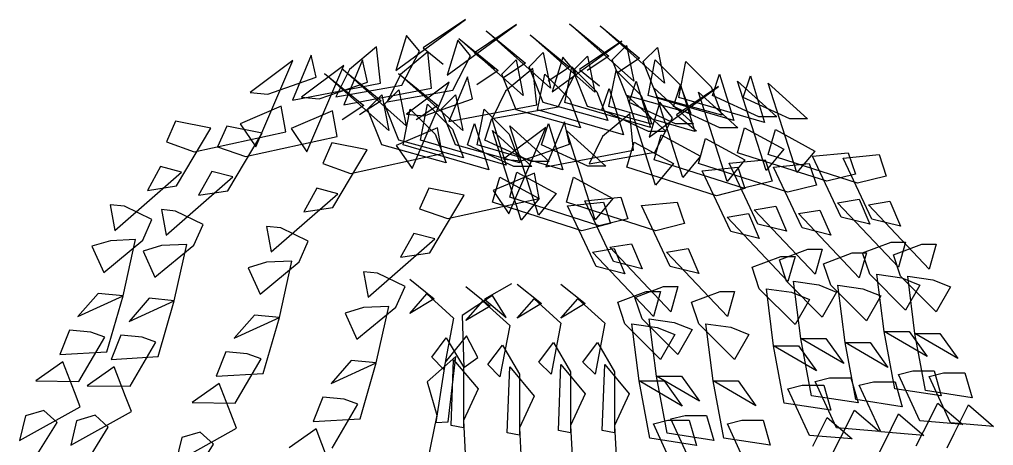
# Model space of a CAD drawing. Header units: millimetres. Extents: x 22565 to 38821, y 15578 to 26720.
# Drawn here: x 28433.8 to 28500.4, y 25669.7 to 25698.8 of the extents above; entities that cross this region are included whole.
import ezdxf

# ---------------------------------------------------------------- set-up
doc = ezdxf.new("R2010")
doc.units = ezdxf.units.MM

# ---------------------------------------------------------------- blocks, each defined once
blk = doc.blocks.new('A$C452702A7')
for p, q in [((27.925, 489.799), (32.678, 493.274)), ((32.678, 493.274), (29.791, 491.34)), ((31.426, 489.465), (36.179, 492.941)), ((36.179, 492.941), (33.292, 491.006)), ((44.187, 489.058), (39.785, 492.968)), ((39.785, 492.968), (42.475, 490.769)), ((38.491, 488.579), (34.089, 492.49)), ((34.089, 492.49), (36.779, 490.29)), ((46.29, 488.926), (41.888, 492.837)), ((41.888, 492.837), (44.578, 490.637)), ((28.644, 492.185), (27.925, 489.799)), ((29.525, 491.119), (28.644, 492.185)), ((32.145, 491.852), (31.426, 489.465)), ((33.026, 490.786), (32.145, 491.852)), ((36.631, 488.072), (32.229, 491.983)), ((32.229, 491.983), (34.919, 489.783)), ((41.515, 488.317), (37.113, 492.227)), ((37.113, 492.227), (39.803, 490.027)), ((38.614, 488.321), (43.367, 491.797)), ((43.367, 491.797), (40.481, 489.862)), ((26.603, 491.398), (24.737, 489.857)), ((26.858, 488.918), (26.603, 491.398)), ((30.104, 491.064), (28.238, 489.524)), ((28.319, 488.779), (29.525, 491.119)), ((29.791, 491.34), (31.159, 490.227)), ((30.36, 488.585), (30.104, 491.064)), ((33.292, 491.006), (34.66, 489.894)), ((37.024, 490.046), (38.002, 491.023)), ((38.002, 491.023), (38.491, 488.579)), ((42.72, 490.524), (43.698, 491.502)), ((43.698, 491.502), (44.187, 489.058)), ((44.823, 490.393), (45.801, 491.37)), ((45.801, 491.37), (46.29, 488.926)), ((20.865, 490.471), (17.955, 488.293)), ((18.338, 484.574), (20.865, 490.471)), ((22.128, 490.842), (20.853, 487.771)), ((22.476, 489.336), (22.128, 490.842)), ((25.629, 490.508), (24.354, 487.438)), ((25.977, 489.002), (25.629, 490.508)), ((31.82, 488.446), (33.026, 490.786)), ((35.163, 489.539), (36.142, 490.516)), ((36.779, 490.29), (35.312, 489.313)), ((36.142, 490.516), (36.631, 488.072)), ((39.333, 490.708), (38.614, 488.321)), ((40.214, 489.642), (39.333, 490.708)), ((40.047, 489.783), (41.026, 490.761)), ((42.475, 490.769), (41.008, 489.791)), ((41.026, 490.761), (41.515, 488.317)), ((43.698, 488.08), (42.72, 490.524)), ((44.578, 490.637), (43.111, 489.66)), ((45.801, 487.949), (44.823, 490.393)), ((45.165, 488.08), (45.654, 490.524)), ((45.654, 490.524), (47.366, 488.813)), ((47.268, 487.949), (47.758, 490.393)), ((47.758, 490.393), (49.469, 488.682)), ((24.366, 490.138), (21.456, 487.96)), ((21.839, 484.24), (24.366, 490.138)), ((24.737, 489.857), (23.821, 487.98)), ((28.62, 486.015), (24.218, 489.926)), ((24.218, 489.926), (26.908, 487.726)), ((32.492, 485.684), (28.09, 489.594)), ((28.09, 489.594), (30.78, 487.395)), ((34.919, 489.783), (33.452, 488.805)), ((37.293, 489.92), (35.426, 488.379)), ((38.002, 487.602), (37.024, 490.046)), ((37.548, 487.441), (37.293, 489.92)), ((39.803, 490.027), (38.335, 489.05)), ((39.009, 487.302), (40.214, 489.642)), ((39.469, 487.602), (39.958, 490.046)), ((39.958, 490.046), (41.67, 488.335)), ((41.026, 487.339), (40.047, 489.783)), ((40.481, 489.862), (41.849, 488.75)), ((42.493, 487.339), (42.982, 489.783)), ((42.982, 489.783), (44.694, 488.072)), ((19.172, 488.177), (22.476, 489.336)), ((22.673, 487.844), (25.977, 489.002)), ((27.436, 485.677), (23.034, 489.588)), ((23.034, 489.588), (25.724, 487.388)), ((28.238, 489.524), (27.322, 487.647)), ((31.554, 488.994), (28.644, 486.815)), ((29.027, 483.096), (31.554, 488.994)), ((32.818, 489.364), (31.543, 486.294)), ((33.166, 487.858), (32.818, 489.364)), ((36.142, 487.095), (35.163, 489.539)), ((37.609, 487.095), (38.098, 489.539)), ((38.098, 489.539), (39.81, 487.828)), ((43.871, 487.602), (44.36, 489.068)), ((44.36, 489.068), (45.339, 485.891)), ((49.567, 488.08), (50.056, 489.547)), ((50.056, 489.547), (51.034, 486.369)), ((53.235, 482.947), (51.279, 489.058)), ((51.279, 489.058), (53.969, 486.614)), ((51.671, 487.949), (52.16, 489.415)), ((52.16, 489.415), (53.138, 486.238)), ((55.339, 482.816), (53.382, 488.926)), ((53.382, 488.926), (56.073, 486.482)), ((17.955, 488.293), (19.172, 488.177)), ((20.853, 487.771), (26.858, 488.918)), ((23.821, 487.98), (28.319, 488.779)), ((24.354, 487.438), (30.36, 488.585)), ((27.152, 487.482), (28.131, 488.46)), ((27.322, 487.647), (31.82, 488.446)), ((28.131, 488.46), (28.62, 486.015)), ((35.426, 488.379), (34.511, 486.502)), ((41.67, 488.335), (42.404, 486.38)), ((42.011, 487.095), (42.5, 488.561)), ((42.5, 488.561), (43.478, 485.384)), ((45.24, 485.226), (49.993, 488.702)), ((47.54, 482.469), (45.583, 488.579)), ((45.583, 488.579), (48.273, 486.135)), ((46.895, 487.339), (47.384, 488.805)), ((49.993, 488.702), (47.106, 486.767)), ((47.366, 488.813), (48.1, 486.858)), ((47.384, 488.805), (48.362, 485.628)), ((50.563, 482.206), (48.607, 488.317)), ((48.607, 488.317), (51.297, 485.872)), ((49.469, 488.682), (50.203, 486.727)), ((21.456, 487.96), (22.673, 487.844)), ((26.908, 487.726), (25.441, 486.749)), ((25.969, 487.144), (26.947, 488.122)), ((26.947, 488.122), (27.436, 485.677)), ((29.862, 486.7), (33.166, 487.858)), ((31.025, 487.15), (32.003, 488.128)), ((32.003, 488.128), (32.492, 485.684)), ((42.404, 486.38), (38.002, 487.602)), ((45.339, 485.891), (39.469, 487.602)), ((39.81, 487.828), (40.544, 485.873)), ((48.1, 486.858), (43.698, 488.08)), ((45.679, 481.962), (43.723, 488.072)), ((43.723, 488.072), (46.413, 485.628)), ((47.05, 486.135), (43.871, 487.602)), ((44.694, 488.072), (45.428, 486.117)), ((51.034, 486.369), (45.165, 488.08)), ((45.959, 487.613), (45.24, 485.226)), ((50.203, 486.727), (45.801, 487.949)), ((46.84, 486.547), (45.959, 487.613)), ((53.138, 486.238), (47.268, 487.949)), ((52.746, 486.614), (49.567, 488.08)), ((54.85, 486.482), (51.671, 487.949)), ((20.077, 487.354), (17.26, 486.149)), ((20.401, 485.605), (20.077, 487.354)), ((23.578, 487.021), (20.761, 485.816)), ((23.902, 485.272), (23.578, 487.021)), ((25.724, 487.388), (24.257, 486.411)), ((26.947, 484.7), (25.969, 487.144)), ((28.131, 485.038), (27.152, 487.482)), ((28.414, 484.7), (28.903, 487.144)), ((28.903, 487.144), (30.615, 485.433)), ((30.78, 487.395), (29.313, 486.417)), ((29.598, 485.038), (30.087, 487.482)), ((30.087, 487.482), (31.799, 485.771)), ((32.003, 484.706), (31.025, 487.15)), ((31.543, 486.294), (37.548, 487.441)), ((33.47, 484.706), (33.959, 487.15)), ((33.959, 487.15), (35.671, 485.439)), ((34.511, 486.502), (39.009, 487.302)), ((40.544, 485.873), (36.142, 487.095)), ((43.478, 485.384), (37.609, 487.095)), ((45.428, 486.117), (41.026, 487.339)), ((45.19, 485.628), (42.011, 487.095)), ((48.362, 485.628), (42.493, 487.339)), ((50.074, 485.872), (46.895, 487.339)), ((12.854, 486.323), (12.228, 484.91)), ((15.266, 485.848), (12.854, 486.323)), ((28.644, 486.815), (29.862, 486.7)), ((34, 485.038), (34.489, 486.504)), ((34.489, 486.504), (35.467, 483.327)), ((39.443, 486.269), (38.168, 483.199)), ((39.791, 484.763), (39.443, 486.269)), ((43.918, 486.825), (42.052, 485.284)), ((44.174, 484.345), (43.918, 486.825)), ((45.634, 484.206), (46.84, 486.547)), ((47.106, 486.767), (48.474, 485.654)), ((53.969, 486.614), (52.746, 486.614)), ((56.073, 486.482), (54.85, 486.482)), ((12.924, 481.897), (15.266, 485.848)), ((14.13, 484.238), (20.401, 485.605)), ((16.355, 485.99), (15.729, 484.577)), ((18.767, 485.515), (16.355, 485.99)), ((17.26, 486.149), (18.338, 484.574)), ((20.761, 485.816), (21.839, 484.24)), ((30.766, 485.877), (27.949, 484.672)), ((31.091, 484.127), (30.766, 485.877)), ((31.799, 485.771), (32.533, 483.816)), ((32.816, 484.7), (33.305, 486.166)), ((33.305, 486.166), (34.284, 482.989)), ((36.485, 479.567), (34.528, 485.677)), ((34.528, 485.677), (37.218, 483.233)), ((38.18, 485.898), (35.27, 483.72)), ((35.653, 480.001), (38.18, 485.898)), ((37.668, 479.905), (35.712, 486.015)), ((35.712, 486.015), (38.402, 483.571)), ((37.872, 484.706), (38.361, 486.173)), ((38.361, 486.173), (39.339, 482.995)), ((41.54, 479.573), (39.584, 485.684)), ((39.584, 485.684), (42.274, 483.24)), ((46.413, 485.628), (45.19, 485.628)), ((48.273, 486.135), (47.05, 486.135)), ((51.297, 485.872), (50.074, 485.872)), ((51.279, 484.169), (51.768, 485.88)), ((51.768, 485.88), (54.458, 484.414)), ((53.382, 484.038), (53.872, 485.749)), ((53.872, 485.749), (56.562, 484.282)), ((16.425, 481.564), (18.767, 485.515)), ((17.631, 483.905), (23.902, 485.272)), ((32.533, 483.816), (28.131, 485.038)), ((35.467, 483.327), (29.598, 485.038)), ((30.615, 485.433), (31.349, 483.478)), ((37.179, 483.571), (34, 485.038)), ((35.671, 485.439), (36.405, 483.484)), ((42.052, 485.284), (41.136, 483.407)), ((45.583, 483.691), (46.072, 485.402)), ((46.072, 485.402), (48.762, 483.935)), ((48.607, 483.428), (49.096, 485.139)), ((49.096, 485.139), (51.786, 483.673)), ((12.228, 484.91), (14.13, 484.238)), ((15.729, 484.577), (17.631, 483.905)), ((23.544, 484.846), (22.918, 483.432)), ((25.955, 484.371), (23.544, 484.846)), ((23.614, 480.42), (25.955, 484.371)), ((31.349, 483.478), (26.947, 484.7)), ((27.949, 484.672), (29.027, 483.096)), ((34.284, 482.989), (28.414, 484.7)), ((36.405, 483.484), (32.003, 484.706)), ((35.995, 483.233), (32.816, 484.7)), ((39.339, 482.995), (33.47, 484.706)), ((36.487, 483.604), (39.791, 484.763)), ((41.051, 483.24), (37.872, 484.706)), ((38.168, 483.199), (44.174, 484.345)), ((43.723, 483.184), (44.212, 484.895)), ((44.212, 484.895), (46.902, 483.428)), ((54.458, 484.414), (53.235, 482.947)), ((56.562, 484.282), (55.339, 482.816)), ((24.819, 482.76), (31.091, 484.127)), ((35.27, 483.72), (36.487, 483.604)), ((41.136, 483.407), (45.634, 484.206)), ((51.697, 481.736), (45.583, 483.691)), ((48.762, 483.935), (47.54, 482.469)), ((51.786, 483.673), (50.563, 482.206)), ((50.719, 483.447), (53.164, 483.691)), ((57.393, 482.214), (51.279, 484.169)), ((53.164, 483.691), (53.653, 482.225)), ((59.496, 482.083), (53.382, 484.038)), ((56.415, 483.925), (58.86, 484.169)), ((58.371, 479.77), (56.415, 483.925)), ((58.518, 483.794), (60.964, 484.038)), ((60.475, 479.639), (58.518, 483.794)), ((58.86, 484.169), (59.349, 482.703)), ((60.964, 484.038), (61.453, 482.572)), ((11.823, 483.23), (10.93, 481.596)), ((13.26, 482.848), (11.823, 483.23)), ((22.918, 483.432), (24.819, 482.76)), ((37.218, 483.233), (35.995, 483.233)), ((38.402, 483.571), (37.179, 483.571)), ((42.274, 483.24), (41.051, 483.24)), ((49.837, 481.229), (43.723, 483.184)), ((46.902, 483.428), (45.679, 481.962)), ((54.721, 481.473), (48.607, 483.428)), ((48.859, 482.94), (51.304, 483.184)), ((50.815, 478.785), (48.859, 482.94)), ((52.675, 479.292), (50.719, 483.447)), ((51.304, 483.184), (51.793, 481.718)), ((53.742, 483.184), (56.188, 483.428)), ((55.699, 479.029), (53.742, 483.184)), ((56.188, 483.428), (56.677, 481.962)), ((8.705, 478.862), (13.26, 482.848)), ((12.206, 478.529), (16.761, 482.514)), ((15.324, 482.897), (14.431, 481.263)), ((16.761, 482.514), (15.324, 482.897)), ((34.528, 480.789), (35.017, 482.5)), ((37.392, 482.782), (34.575, 481.577)), ((35.017, 482.5), (37.707, 481.034)), ((35.712, 481.127), (36.201, 482.838)), ((36.201, 482.838), (38.891, 481.372)), ((37.716, 481.032), (37.392, 482.782)), ((39.584, 480.796), (40.073, 482.506)), ((40.073, 482.506), (42.763, 481.04)), ((59.349, 482.703), (57.393, 482.214)), ((61.453, 482.572), (59.496, 482.083)), ((10.93, 481.596), (12.924, 481.897)), ((22.512, 481.752), (21.62, 480.119)), ((23.95, 481.37), (22.512, 481.752)), ((30.169, 481.751), (29.543, 480.337)), ((32.581, 481.276), (30.169, 481.751)), ((51.793, 481.718), (49.837, 481.229)), ((53.653, 482.225), (51.697, 481.736)), ((56.677, 481.962), (54.721, 481.473)), ((14.431, 481.263), (16.425, 481.564)), ((19.394, 477.385), (23.95, 481.37)), ((30.239, 477.325), (32.581, 481.276)), ((31.445, 479.665), (37.716, 481.032)), ((34.575, 481.577), (35.653, 480.001)), ((41.826, 479.172), (35.712, 481.127)), ((37.707, 481.034), (36.485, 479.567)), ((38.891, 481.372), (37.668, 479.905)), ((40.848, 480.883), (43.293, 481.127)), ((42.763, 481.04), (41.54, 479.573)), ((43.293, 481.127), (43.782, 479.661)), ((58.127, 480.748), (59.594, 480.992)), ((59.594, 480.992), (60.328, 479.281)), ((9.354, 480.519), (8.38, 480.612)), ((8.38, 480.612), (8.705, 478.862)), ((11.232, 479.603), (9.354, 480.519)), ((12.855, 480.186), (11.881, 480.278)), ((11.881, 480.278), (12.206, 478.529)), ((21.62, 480.119), (23.614, 480.42)), ((29.543, 480.337), (31.445, 479.665)), ((40.642, 478.834), (34.528, 480.789)), ((45.698, 478.84), (39.584, 480.796)), ((39.664, 480.545), (42.109, 480.789)), ((41.62, 476.39), (39.664, 480.545)), ((42.804, 476.728), (40.848, 480.883)), ((42.109, 480.789), (42.598, 479.323)), ((44.72, 480.551), (47.165, 480.796)), ((46.676, 476.396), (44.72, 480.551)), ((47.165, 480.796), (47.654, 479.329)), ((52.431, 480.269), (53.898, 480.514)), ((56.588, 475.87), (52.431, 480.269)), ((53.898, 480.514), (54.632, 478.803)), ((62.284, 476.348), (58.127, 480.748)), ((60.23, 480.616), (61.697, 480.861)), ((64.387, 476.217), (60.23, 480.616)), ((61.697, 480.861), (62.431, 479.15)), ((10.606, 478.19), (11.232, 479.603)), ((14.733, 479.27), (12.855, 480.186)), ((43.782, 479.661), (41.826, 479.172)), ((50.571, 479.762), (52.038, 480.007)), ((54.728, 475.363), (50.571, 479.762)), ((52.038, 480.007), (52.772, 478.296)), ((55.454, 480.007), (56.922, 480.251)), ((59.612, 475.607), (55.454, 480.007)), ((56.922, 480.251), (57.655, 478.54)), ((60.328, 479.281), (58.371, 479.77)), ((62.431, 479.15), (60.475, 479.639)), ((14.107, 477.857), (14.733, 479.27)), ((20.043, 479.041), (19.069, 479.134)), ((19.069, 479.134), (19.394, 477.385)), ((21.921, 478.126), (20.043, 479.041)), ((42.598, 479.323), (40.642, 478.834)), ((47.654, 479.329), (45.698, 478.84)), ((54.632, 478.803), (52.675, 479.292)), ((57.655, 478.54), (55.699, 479.029)), ((26.02, 474.289), (30.575, 478.275)), ((29.138, 478.657), (28.245, 477.024)), ((30.575, 478.275), (29.138, 478.657)), ((52.772, 478.296), (50.815, 478.785)), ((8.392, 478.155), (7.128, 477.785)), ((7.128, 477.785), (7.94, 475.989)), ((7.94, 475.989), (10.606, 478.19)), ((10.119, 478.236), (8.392, 478.155)), ((9.261, 474.39), (10.119, 478.236)), ((11.893, 477.822), (10.629, 477.451)), ((11.441, 475.655), (14.107, 477.857)), ((13.62, 477.903), (11.893, 477.822)), ((12.762, 474.056), (13.62, 477.903)), ((21.295, 476.712), (21.921, 478.126)), ((41.376, 477.367), (42.843, 477.612)), ((42.559, 477.705), (44.027, 477.95)), ((46.717, 473.306), (42.559, 477.705)), ((42.843, 477.612), (43.577, 475.901)), ((44.027, 477.95), (44.76, 476.239)), ((46.432, 477.374), (47.899, 477.618)), ((47.899, 477.618), (48.633, 475.907)), ((59.838, 477.326), (61.795, 478.059)), ((61.795, 478.059), (62.773, 478.059)), ((61.942, 477.194), (63.898, 477.928)), ((62.773, 478.059), (62.284, 476.348)), ((63.898, 477.928), (64.877, 477.928)), ((64.877, 477.928), (64.387, 476.217)), ((10.629, 477.451), (11.441, 475.655)), ((28.245, 477.024), (30.239, 477.325)), ((45.533, 472.968), (41.376, 477.367)), ((50.589, 472.974), (46.432, 477.374)), ((52.282, 476.34), (54.239, 477.074)), ((54.143, 476.848), (56.099, 477.581)), ((54.239, 477.074), (55.217, 477.074)), ((55.217, 477.074), (54.728, 475.363)), ((56.099, 477.581), (57.077, 477.581)), ((57.077, 477.581), (56.588, 475.87)), ((57.166, 476.585), (59.123, 477.318)), ((59.123, 477.318), (60.101, 477.318)), ((60.101, 477.318), (59.612, 475.607)), ((60.328, 475.859), (59.838, 477.326)), ((62.431, 475.728), (61.942, 477.194)), ((19.081, 476.678), (17.817, 476.307)), ((17.817, 476.307), (18.629, 474.511)), ((18.629, 474.511), (21.295, 476.712)), ((20.808, 476.759), (19.081, 476.678)), ((19.951, 472.912), (20.808, 476.759)), ((43.577, 475.901), (41.62, 476.39)), ((44.76, 476.239), (42.804, 476.728)), ((48.633, 475.907), (46.676, 476.396)), ((52.772, 474.874), (52.282, 476.34)), ((54.632, 475.381), (54.143, 476.848)), ((57.655, 475.118), (57.166, 476.585)), ((26.669, 475.946), (25.695, 476.039)), ((25.695, 476.039), (26.02, 474.289)), ((28.547, 475.031), (26.669, 475.946)), ((62.773, 473.415), (60.328, 475.859)), ((61.306, 471.949), (60.817, 475.859)), ((60.817, 475.859), (62.529, 475.615)), ((64.877, 473.284), (62.431, 475.728)), ((62.529, 475.615), (63.751, 475.126)), ((63.409, 471.817), (62.92, 475.728)), ((62.92, 475.728), (64.632, 475.484)), ((27.921, 473.617), (28.547, 475.031)), ((28.867, 475.523), (30.534, 474.19)), ((32.701, 475.023), (34.368, 473.69)), ((35.822, 475.219), (33.971, 474.155)), ((36.202, 475.19), (37.869, 473.857)), ((39.203, 475.19), (40.87, 473.857)), ((44.271, 474.284), (46.228, 475.017)), ((46.228, 475.017), (47.206, 475.017)), ((47.206, 475.017), (46.717, 473.306)), ((57.077, 472.937), (54.632, 475.381)), ((55.61, 471.47), (55.121, 475.381)), ((55.121, 475.381), (56.833, 475.137)), ((56.833, 475.137), (58.055, 474.648)), ((60.101, 472.674), (57.655, 475.118)), ((58.634, 471.208), (58.144, 475.118)), ((58.144, 475.118), (59.856, 474.874)), ((63.751, 475.126), (62.773, 473.415)), ((64.632, 475.484), (65.855, 474.995)), ((65.855, 474.995), (64.877, 473.284)), ((7.557, 474.552), (6.178, 472.965)), ((6.178, 472.965), (9.261, 474.39)), ((9.261, 474.39), (7.557, 474.552)), ((8.16, 470.566), (9.261, 474.39)), ((28.867, 473.191), (30.034, 474.523)), ((30.034, 474.523), (31.868, 472.857)), ((34.516, 474.409), (32.45, 473.041)), ((35.467, 472.914), (34.516, 474.409)), ((43.088, 473.946), (45.044, 474.679)), ((44.76, 472.817), (44.271, 474.284)), ((45.044, 474.679), (46.022, 474.679)), ((46.022, 474.679), (45.533, 472.968)), ((48.143, 473.952), (50.1, 474.685)), ((50.1, 474.685), (51.078, 474.685)), ((51.078, 474.685), (50.589, 472.974)), ((55.217, 472.43), (52.772, 474.874)), ((53.75, 470.963), (53.261, 474.874)), ((53.261, 474.874), (54.973, 474.63)), ((54.973, 474.63), (56.195, 474.141)), ((58.055, 474.648), (57.077, 472.937)), ((59.856, 474.874), (61.079, 474.385)), ((61.079, 474.385), (60.101, 472.674)), ((11.058, 474.219), (9.679, 472.631)), ((9.679, 472.631), (12.762, 474.056)), ((12.762, 474.056), (11.058, 474.219)), ((11.661, 470.233), (12.762, 474.056)), ((25.255, 471.416), (27.921, 473.617)), ((27.434, 473.664), (25.707, 473.583)), ((26.576, 469.817), (27.434, 473.664)), ((30.534, 474.19), (28.867, 473.191)), ((32.701, 472.691), (33.868, 474.024)), ((34.368, 473.69), (32.701, 472.691)), ((33.868, 474.024), (35.702, 472.357)), ((33.971, 474.155), (35.467, 472.914)), ((36.202, 472.857), (37.369, 474.19)), ((37.869, 473.857), (36.202, 472.857)), ((37.369, 474.19), (39.203, 472.524)), ((39.203, 472.857), (40.37, 474.19)), ((40.87, 473.857), (39.203, 472.857)), ((40.37, 474.19), (42.204, 472.524)), ((43.577, 472.479), (43.088, 473.946)), ((48.633, 472.485), (48.143, 473.952)), ((56.195, 474.141), (55.217, 472.43)), ((18.247, 473.075), (16.867, 471.487)), ((19.951, 472.912), (18.247, 473.075)), ((25.707, 473.583), (24.443, 473.212)), ((24.443, 473.212), (25.255, 471.416)), ((32.45, 473.041), (32.577, 469.481)), ((16.867, 471.487), (19.951, 472.912)), ((18.85, 469.089), (19.951, 472.912)), ((31.868, 472.857), (31.201, 469.358)), ((35.702, 472.357), (35.035, 468.858)), ((39.203, 472.524), (38.536, 469.025)), ((42.204, 472.524), (41.537, 469.025)), ((46.022, 470.035), (43.577, 472.479)), ((44.555, 468.569), (44.066, 472.479)), ((44.066, 472.479), (45.778, 472.235)), ((47.206, 470.373), (44.76, 472.817)), ((45.739, 468.907), (45.25, 472.817)), ((45.25, 472.817), (46.961, 472.573)), ((46.961, 472.573), (48.184, 472.084)), ((51.078, 470.041), (48.633, 472.485)), ((49.611, 468.575), (49.122, 472.485)), ((49.122, 472.485), (50.834, 472.241)), ((5.598, 472.038), (4.949, 470.381)), ((7.059, 471.899), (5.598, 472.038)), ((8.009, 471.563), (7.059, 471.899)), ((9.099, 471.705), (8.45, 470.048)), ((10.56, 471.566), (9.099, 471.705)), ((32.742, 471.647), (31.284, 469.849)), ((33.527, 470.178), (32.742, 471.647)), ((45.778, 472.235), (47, 471.746)), ((47, 471.746), (46.022, 470.035)), ((48.184, 472.084), (47.206, 470.373)), ((50.834, 472.241), (52.056, 471.752)), ((52.056, 471.752), (51.078, 470.041)), ((62.039, 468.038), (61.306, 471.949)), ((61.306, 471.949), (63.018, 471.949)), ((64.241, 470.238), (61.306, 471.949)), ((63.018, 471.949), (64.241, 470.238)), ((64.143, 467.907), (63.409, 471.817)), ((63.409, 471.817), (65.121, 471.817)), ((66.344, 470.107), (63.409, 471.817)), ((65.121, 471.817), (66.344, 470.107)), ((6.247, 468.539), (8.009, 471.563)), ((9.749, 468.206), (11.511, 471.229)), ((11.511, 471.229), (10.56, 471.566)), ((30.367, 470.191), (31.367, 471.524)), ((31.367, 471.524), (32.534, 469.525)), ((34.202, 469.691), (35.202, 471.024)), ((35.202, 471.024), (36.369, 469.025)), ((37.703, 469.858), (38.703, 471.191)), ((38.703, 471.191), (39.87, 469.192)), ((40.704, 469.858), (41.704, 471.191)), ((41.704, 471.191), (42.871, 469.192)), ((54.483, 467.053), (53.75, 470.963)), ((53.75, 470.963), (55.462, 470.963)), ((56.684, 469.252), (53.75, 470.963)), ((55.462, 470.963), (56.684, 469.252)), ((56.344, 467.56), (55.61, 471.47)), ((55.61, 471.47), (57.322, 471.47)), ((58.545, 469.76), (55.61, 471.47)), ((57.322, 471.47), (58.545, 469.76)), ((59.367, 467.297), (58.634, 471.208)), ((58.634, 471.208), (60.345, 471.208)), ((61.568, 469.497), (58.634, 471.208)), ((60.345, 471.208), (61.568, 469.497)), ((4.949, 470.381), (8.16, 470.566)), ((16.287, 470.56), (15.638, 468.904)), ((17.748, 470.421), (16.287, 470.56)), ((18.699, 470.085), (17.748, 470.421)), ((5.146, 469.871), (3.303, 468.574)), ((5.935, 467.832), (5.146, 469.871)), ((8.45, 470.048), (11.661, 470.233)), ((16.937, 467.061), (18.699, 470.085)), ((24.872, 469.979), (23.493, 468.392)), ((23.493, 468.392), (26.576, 469.817)), ((26.576, 469.817), (24.872, 469.979)), ((25.475, 465.993), (26.576, 469.817)), ((32.019, 470.241), (30.067, 468.519)), ((31.201, 469.358), (30.367, 470.191)), ((31.284, 469.849), (30.65, 465.732)), ((31.499, 465.77), (32.019, 470.241)), ((31.701, 465.526), (31.868, 470.025)), ((31.868, 470.025), (33.535, 468.025)), ((32.577, 469.481), (33.527, 470.178)), ((35.035, 468.858), (34.202, 469.691)), ((38.536, 469.025), (37.703, 469.858)), ((39.036, 465.193), (39.203, 469.692)), ((39.203, 469.692), (40.87, 467.692)), ((41.537, 469.025), (40.704, 469.858)), ((42.037, 465.193), (42.204, 469.691)), ((42.204, 469.691), (43.871, 467.692)), ((8.647, 469.538), (6.804, 468.24)), ((9.436, 467.499), (8.647, 469.538)), ((15.638, 468.904), (18.85, 469.089)), ((32.534, 469.525), (32.534, 465.359)), ((35.535, 465.026), (35.702, 469.525)), ((35.702, 469.525), (37.369, 467.525)), ((36.369, 469.025), (36.369, 464.86)), ((39.87, 469.192), (39.87, 465.026)), ((42.871, 469.192), (42.871, 465.026)), ((62.284, 469.016), (63.262, 469.26)), ((63.751, 465.839), (62.284, 469.016)), ((63.262, 469.26), (64.73, 469.26)), ((64.387, 468.884), (65.366, 469.129)), ((64.73, 469.26), (65.219, 467.549)), ((65.366, 469.129), (66.833, 469.129)), ((66.833, 469.129), (67.322, 467.418)), ((3.303, 468.574), (6.247, 468.539)), ((15.835, 468.394), (13.992, 467.096)), ((16.624, 466.355), (15.835, 468.394)), ((30.067, 468.519), (30.726, 466.226)), ((45.289, 464.658), (44.555, 468.569)), ((44.555, 468.569), (46.267, 468.569)), ((47.49, 466.858), (44.555, 468.569)), ((46.472, 464.996), (45.739, 468.907)), ((45.739, 468.907), (47.451, 468.907)), ((48.673, 467.196), (45.739, 468.907)), ((46.267, 468.569), (47.49, 466.858)), ((47.451, 468.907), (48.673, 467.196)), ((50.344, 464.664), (49.611, 468.575)), ((49.611, 468.575), (51.323, 468.575)), ((52.545, 466.864), (49.611, 468.575)), ((51.323, 468.575), (52.545, 466.864)), ((54.728, 468.03), (55.706, 468.275)), ((55.706, 468.275), (57.174, 468.275)), ((56.588, 468.538), (57.566, 468.782)), ((58.055, 465.36), (56.588, 468.538)), ((57.174, 468.275), (57.663, 466.564)), ((57.566, 468.782), (59.034, 468.782)), ((59.034, 468.782), (59.523, 467.071)), ((59.612, 468.275), (60.59, 468.519)), ((61.079, 465.097), (59.612, 468.275)), ((60.59, 468.519), (62.057, 468.519)), ((62.057, 468.519), (62.546, 466.808)), ((65.855, 465.707), (64.387, 468.884)), ((6.329, 466.812), (5.935, 467.832)), ((6.804, 468.24), (9.749, 468.206)), ((33.535, 468.025), (32.534, 465.859)), ((40.87, 467.692), (39.87, 465.526)), ((43.871, 467.692), (42.871, 465.526)), ((56.195, 464.853), (54.728, 468.03)), ((65.219, 467.549), (62.039, 468.038)), ((67.322, 467.418), (64.143, 467.907)), ((9.83, 466.479), (9.436, 467.499)), ((13.992, 467.096), (16.937, 467.061)), ((22.913, 467.465), (22.264, 465.808)), ((24.374, 467.326), (22.913, 467.465)), ((23.563, 463.966), (25.324, 466.99)), ((25.324, 466.99), (24.374, 467.326)), ((37.369, 467.525), (36.369, 465.359)), ((57.663, 466.564), (54.483, 467.053)), ((59.523, 467.071), (56.344, 467.56)), ((62.546, 466.808), (59.367, 467.297)), ((63.996, 465.105), (64.974, 467.061)), ((64.974, 467.061), (66.686, 465.594)), ((2.179, 464.507), (6.329, 466.812)), ((3.848, 466.558), (2.584, 466.187)), ((4.752, 465.735), (3.848, 466.558)), ((5.68, 464.174), (9.83, 466.479)), ((17.018, 465.335), (16.624, 466.355)), ((58.3, 464.627), (59.278, 466.582)), ((59.278, 466.582), (60.99, 465.116)), ((61.324, 464.364), (62.302, 466.319)), ((62.302, 466.319), (64.014, 464.853)), ((66.099, 464.974), (67.078, 466.929)), ((67.078, 466.929), (68.789, 465.463)), ((2.584, 466.187), (2.179, 464.507)), ((2.434, 462.027), (4.752, 465.735)), ((6.085, 465.854), (5.68, 464.174)), ((7.349, 466.224), (6.085, 465.854)), ((8.253, 465.402), (7.349, 466.224)), ((22.264, 465.808), (25.475, 465.993)), ((30.726, 466.226), (30.08, 463.122)), ((30.65, 465.732), (31.499, 465.77)), ((32.534, 465.859), (32.701, 462.693)), ((45.533, 465.636), (46.511, 465.88)), ((47, 462.458), (45.533, 465.636)), ((46.511, 465.88), (47.979, 465.88)), ((46.717, 465.974), (47.695, 466.218)), ((48.184, 462.796), (46.717, 465.974)), ((47.695, 466.218), (49.162, 466.218)), ((47.979, 465.88), (48.468, 464.169)), ((49.162, 466.218), (49.652, 464.507)), ((50.589, 465.642), (51.567, 465.886)), ((52.056, 462.465), (50.589, 465.642)), ((51.567, 465.886), (53.035, 465.886)), ((53.035, 465.886), (53.524, 464.175)), ((56.44, 464.12), (57.418, 466.075)), ((57.418, 466.075), (59.13, 464.609)), ((66.686, 465.594), (63.751, 465.839)), ((68.789, 465.463), (65.855, 465.707)), ((5.935, 461.694), (8.253, 465.402)), ((12.868, 463.029), (17.018, 465.335)), ((14.537, 465.08), (13.274, 464.709)), ((15.442, 464.257), (14.537, 465.08)), ((22.461, 465.298), (20.618, 464.001)), ((23.25, 463.259), (22.461, 465.298)), ((32.534, 465.359), (31.701, 465.526)), ((36.369, 464.86), (35.535, 465.026)), ((36.369, 465.359), (36.536, 462.194)), ((39.87, 465.026), (39.036, 465.193)), ((39.87, 465.526), (40.037, 462.36)), ((42.871, 465.026), (42.037, 465.193)), ((42.871, 465.526), (43.038, 462.36)), ((49.652, 464.507), (46.472, 464.996)), ((60.99, 465.116), (58.055, 465.36)), ((64.014, 464.853), (61.079, 465.097)), ((63.507, 464.128), (63.996, 465.105)), ((65.61, 463.996), (66.099, 464.974)), ((13.274, 464.709), (12.868, 463.029)), ((48.468, 464.169), (45.289, 464.658)), ((53.524, 464.175), (50.344, 464.664)), ((59.13, 464.609), (56.195, 464.853)), ((57.811, 463.649), (58.3, 464.627)), ((60.835, 463.387), (61.324, 464.364)), ((13.123, 460.55), (15.442, 464.257))]:
    blk.add_line(p, q)

msp = doc.modelspace()

# ---------------------------------------------------------------- block references
msp.add_blockref('A$C452702A7', (28431.652, 25205.563))

doc.saveas('drawing.dxf')
